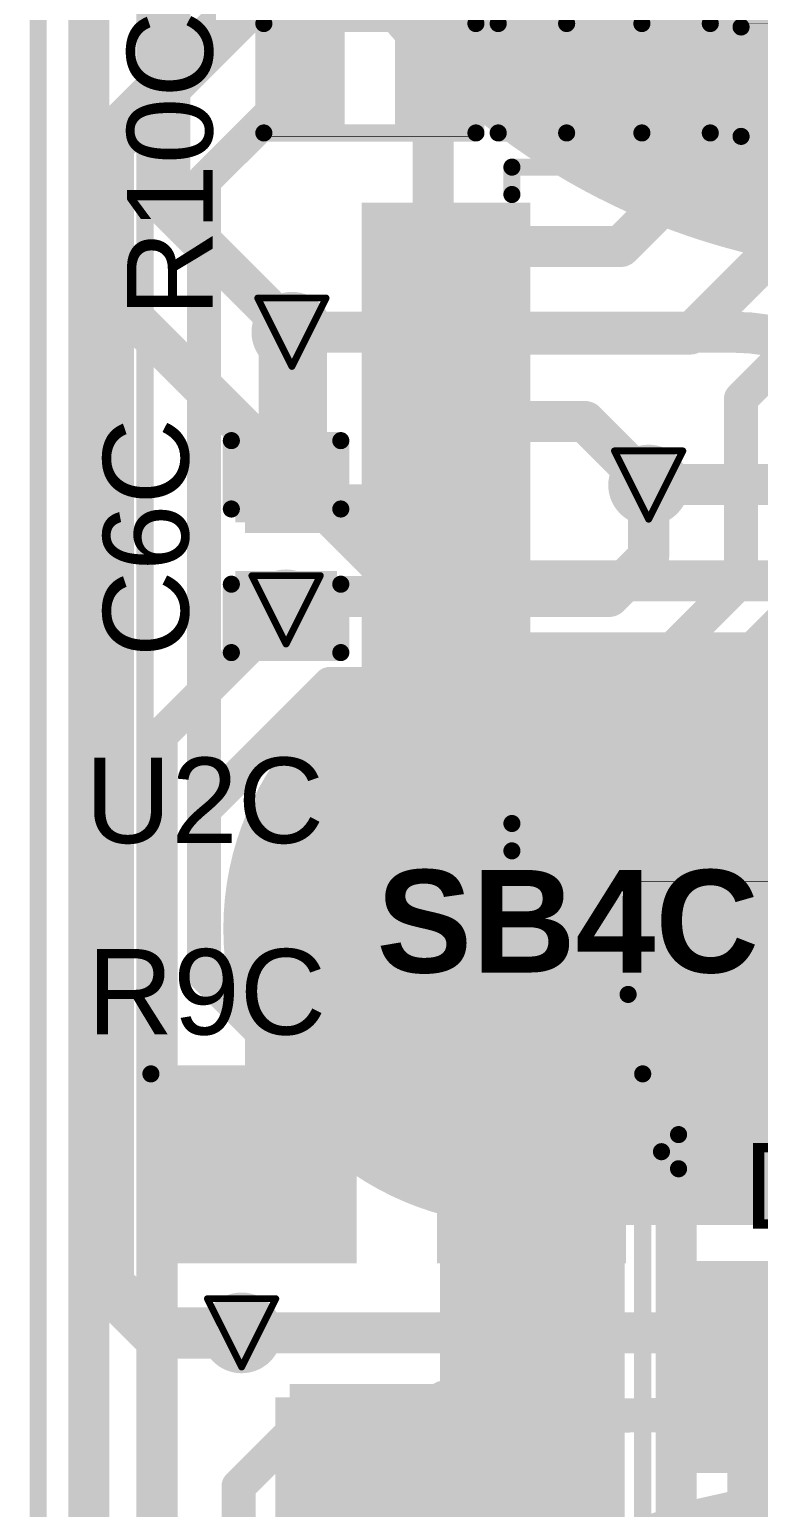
# Model space of a CAD drawing. Header units: inches. Extents: x -3.9 to 9.5, y -7 to 2.6.
# Drawn here: x -2.0521 to -1.839, y -5.0218 to -4.5895 of the extents above; entities that cross this region are included whole.
import ezdxf

# ---------------------------------------------------------------- set-up
doc = ezdxf.new("R2010")
doc.units = ezdxf.units.IN
doc.header["$MEASUREMENT"] = 0
for name, color, linetype in [('Board Outline', 216, 'Continuous'), ('Bottom Layer', 5, 'Continuous'), ('Bottom Overlay', 54, 'Continuous'), ('Bottom Paste', 16, 'Continuous'), ('Bottom Solder', 6, 'Continuous'), ('Drill Drawing', 1, 'Continuous'), ('Top Layer', 1, 'Continuous'), ('Top Overlay', 2, 'Continuous'), ('Top Paste', 8, 'Continuous'), ('Top Solder', 216, 'Continuous'), ('Via Holes', 16, 'Continuous')]:
    doc.layers.add(name, color=color, linetype=linetype)
doc.styles.add('Arial', font='', dxfattribs={"height": 0.2})
doc.styles.add('Arial_Bold', font='', dxfattribs={"height": 0.2})
doc.styles.get('Arial').set_extended_font_data('Arial')
doc.styles.get('Arial_Bold').set_extended_font_data('Arial', bold=True)

# ---------------------------------------------------------------- blocks, each defined once
blk = doc.blocks.new('14_TSSOP_39')
at = {"layer": 'Top Layer'}
for points in [[(0.08858, 0.08563), (0.12992, 0.08563), (0.12992, 0.06791), (0.08858, 0.06791)], [(0.08858, 0.06004), (0.12992, 0.06004), (0.12992, 0.04232), (0.08858, 0.04232)], [(0.08858, 0.03445), (0.12992, 0.03445), (0.12992, 0.01673), (0.08858, 0.01673)], [(0.08858, 0.00886), (0.12992, 0.00886), (0.12992, -0.00886), (0.08858, -0.00886)], [(0.08858, -0.01673), (0.12992, -0.01673), (0.12992, -0.03445), (0.08858, -0.03445)], [(0.08858, -0.04232), (0.12992, -0.04232), (0.12992, -0.06004), (0.08858, -0.06004)], [(0.08858, -0.06791), (0.12992, -0.06791), (0.12992, -0.08563), (0.08858, -0.08563)]]:
    blk.add_hatch(color=1, dxfattribs=at).paths.add_polyline_path(points)
at = {"layer": 'Top Paste'}
for points in [[(0.08858, 0.08563), (0.12992, 0.08563), (0.12992, 0.06791), (0.08858, 0.06791)], [(0.08858, 0.06004), (0.12992, 0.06004), (0.12992, 0.04232), (0.08858, 0.04232)], [(0.08858, 0.03445), (0.12992, 0.03445), (0.12992, 0.01673), (0.08858, 0.01673)], [(0.08858, 0.00886), (0.12992, 0.00886), (0.12992, -0.00886), (0.08858, -0.00886)], [(0.08858, -0.01673), (0.12992, -0.01673), (0.12992, -0.03445), (0.08858, -0.03445)], [(0.08858, -0.04232), (0.12992, -0.04232), (0.12992, -0.06004), (0.08858, -0.06004)], [(0.08858, -0.06791), (0.12992, -0.06791), (0.12992, -0.08563), (0.08858, -0.08563)]]:
    blk.add_hatch(color=8, dxfattribs=at).paths.add_polyline_path(points)
at = {"layer": 'Top Solder'}
for points in [[(0.08458, 0.08963), (0.13392, 0.08963), (0.13392, 0.06391), (0.08458, 0.06391)], [(0.08458, 0.06404), (0.13392, 0.06404), (0.13392, 0.03832), (0.08458, 0.03832)], [(0.08458, 0.03845), (0.13392, 0.03845), (0.13392, 0.01273), (0.08458, 0.01273)], [(0.08458, 0.01286), (0.13392, 0.01286), (0.13392, -0.01286), (0.08458, -0.01286)], [(0.08458, -0.01273), (0.13392, -0.01273), (0.13392, -0.03845), (0.08458, -0.03845)], [(0.08458, -0.03832), (0.13392, -0.03832), (0.13392, -0.06404), (0.08458, -0.06404)], [(0.08458, -0.06391), (0.13392, -0.06391), (0.13392, -0.08963), (0.08458, -0.08963)]]:
    blk.add_hatch(color=216, dxfattribs=at).paths.add_polyline_path(points)
at = {"layer": 'Top Overlay'}
for points in [[(0.09, 0.1, 0.005, 0.005, 0), (-0.09, 0.1, 0.005, 0.005, 0)], [(0.09, 0.1, 0.005, 0.005, 0), (0.09, 0.092, 0.005, 0.005, 0)], [(0.09, -0.092, 0.005, 0.005, 0), (0.09, -0.1, 0.005, 0.005, 0)], [(0.09, -0.1, 0.005, 0.005, 0), (-0.09, -0.1, 0.005, 0.005, 0)]]:
    blk.add_lwpolyline(points, format="xyseb", dxfattribs=at)
for points in [[(0.08875, 0.1, 0.0025, 0.0025, 1), (0.09125, 0.1, 0.0025, 0.0025, 1)], [(0.08875, 0.1, 0.0025, 0.0025, 1), (0.09125, 0.1, 0.0025, 0.0025, 1)], [(0.08875, 0.092, 0.0025, 0.0025, 1), (0.09125, 0.092, 0.0025, 0.0025, 1)], [(0.08875, -0.092, 0.0025, 0.0025, 1), (0.09125, -0.092, 0.0025, 0.0025, 1)], [(0.08875, -0.1, 0.0025, 0.0025, 1), (0.09125, -0.1, 0.0025, 0.0025, 1)], [(0.08875, -0.1, 0.0025, 0.0025, 1), (0.09125, -0.1, 0.0025, 0.0025, 1)]]:
    blk.add_lwpolyline(points, format="xyseb", close=True, dxfattribs=at)
blk = doc.blocks.new('S______B______0402_81')
at = {"layer": 'Top Layer'}
for points in [[(-0.0275, -0.0125), (-0.0275, 0.0125), (-0.0095, 0.0125), (-0.0095, -0.0125)], [(0.0095, -0.0125), (0.0095, 0.0125), (0.0275, 0.0125), (0.0275, -0.0125)]]:
    blk.add_hatch(color=1, dxfattribs=at).paths.add_polyline_path(points)
at = {"layer": 'Top Paste'}
for points in [[(-0.0275, -0.0125), (-0.0275, 0.0125), (-0.0095, 0.0125), (-0.0095, -0.0125)], [(0.0095, -0.0125), (0.0095, 0.0125), (0.0275, 0.0125), (0.0275, -0.0125)]]:
    blk.add_hatch(color=8, dxfattribs=at).paths.add_polyline_path(points)
at = {"layer": 'Top Solder'}
for points in [[(-0.02967, -0.01467), (-0.02967, 0.01467), (-0.00733, 0.01467), (-0.00733, -0.01467)], [(0.00733, -0.01467), (0.00733, 0.01467), (0.02967, 0.01467), (0.02967, -0.01467)]]:
    blk.add_hatch(color=216, dxfattribs=at).paths.add_polyline_path(points)
at = {"layer": 'Top Overlay'}
for points in [[(-0.031, 0.016, 0.005, 0.005, 0), (-0.031, -0.016, 0.005, 0.005, 0)], [(0.031, 0.016, 0.005, 0.005, 0), (-0.031, 0.016, 0.005, 0.005, 0)], [(0.031, 0.016, 0.005, 0.005, 0), (0.031, -0.016, 0.005, 0.005, 0)], [(0.031, -0.016, 0.005, 0.005, 0), (-0.031, -0.016, 0.005, 0.005, 0)], [(0.032, -0.017, 0.000127, 0.000127, 0), (-0.032, -0.017, 0.000127, 0.000127, 0)]]:
    blk.add_lwpolyline(points, format="xyseb", dxfattribs=at)
for points in [[(-0.03225, 0.016, 0.0025, 0.0025, 1), (-0.02975, 0.016, 0.0025, 0.0025, 1)], [(-0.03225, 0.016, 0.0025, 0.0025, 1), (-0.02975, 0.016, 0.0025, 0.0025, 1)], [(0.02975, 0.016, 0.0025, 0.0025, 1), (0.03225, 0.016, 0.0025, 0.0025, 1)], [(0.02975, 0.016, 0.0025, 0.0025, 1), (0.03225, 0.016, 0.0025, 0.0025, 1)], [(-0.03225, -0.016, 0.0025, 0.0025, 1), (-0.02975, -0.016, 0.0025, 0.0025, 1)], [(-0.03225, -0.016, 0.0025, 0.0025, 1), (-0.02975, -0.016, 0.0025, 0.0025, 1)], [(-0.03203, -0.017, 0.0000635, 0.0000635, 1), (-0.03197, -0.017, 0.0000635, 0.0000635, 1)], [(0.02975, -0.016, 0.0025, 0.0025, 1), (0.03225, -0.016, 0.0025, 0.0025, 1)], [(0.02975, -0.016, 0.0025, 0.0025, 1), (0.03225, -0.016, 0.0025, 0.0025, 1)], [(0.03197, -0.017, 0.0000635, 0.0000635, 1), (0.03203, -0.017, 0.0000635, 0.0000635, 1)]]:
    blk.add_lwpolyline(points, format="xyseb", close=True, dxfattribs=at)
blk = doc.blocks.new('R___0402_116')
at = {"layer": 'Top Layer'}
for points in [[(-0.0275, -0.0125), (-0.0275, 0.0125), (-0.0095, 0.0125), (-0.0095, -0.0125)], [(0.0095, -0.0125), (0.0095, 0.0125), (0.0275, 0.0125), (0.0275, -0.0125)]]:
    blk.add_hatch(color=1, dxfattribs=at).paths.add_polyline_path(points)
at = {"layer": 'Top Paste'}
for points in [[(-0.0275, -0.0125), (-0.0275, 0.0125), (-0.0095, 0.0125), (-0.0095, -0.0125)], [(0.0095, -0.0125), (0.0095, 0.0125), (0.0275, 0.0125), (0.0275, -0.0125)]]:
    blk.add_hatch(color=8, dxfattribs=at).paths.add_polyline_path(points)
at = {"layer": 'Top Solder'}
for points in [[(-0.02967, -0.01467), (-0.02967, 0.01467), (-0.00733, 0.01467), (-0.00733, -0.01467)], [(0.00733, -0.01467), (0.00733, 0.01467), (0.02967, 0.01467), (0.02967, -0.01467)]]:
    blk.add_hatch(color=216, dxfattribs=at).paths.add_polyline_path(points)
at = {"layer": 'Top Overlay'}
for points in [[(-0.031, -0.016, 0.005, 0.005, 0), (-0.031, 0.016, 0.005, 0.005, 0)], [(-0.031, 0.016, 0.005, 0.005, 0), (0.031, 0.016, 0.005, 0.005, 0)], [(0.031, -0.016, 0.005, 0.005, 0), (0.031, 0.016, 0.005, 0.005, 0)], [(-0.031, -0.016, 0.005, 0.005, 0), (0.031, -0.016, 0.005, 0.005, 0)], [(-0.032, -0.017, 0.000127, 0.000127, 0), (0.032, -0.017, 0.000127, 0.000127, 0)]]:
    blk.add_lwpolyline(points, format="xyseb", dxfattribs=at)
for points in [[(-0.03225, 0.016, 0.0025, 0.0025, 1), (-0.02975, 0.016, 0.0025, 0.0025, 1)], [(-0.03225, 0.016, 0.0025, 0.0025, 1), (-0.02975, 0.016, 0.0025, 0.0025, 1)], [(0.02975, 0.016, 0.0025, 0.0025, 1), (0.03225, 0.016, 0.0025, 0.0025, 1)], [(0.02975, 0.016, 0.0025, 0.0025, 1), (0.03225, 0.016, 0.0025, 0.0025, 1)], [(-0.03225, -0.016, 0.0025, 0.0025, 1), (-0.02975, -0.016, 0.0025, 0.0025, 1)], [(-0.03225, -0.016, 0.0025, 0.0025, 1), (-0.02975, -0.016, 0.0025, 0.0025, 1)], [(-0.03203, -0.017, 0.0000635, 0.0000635, 1), (-0.03197, -0.017, 0.0000635, 0.0000635, 1)], [(0.02975, -0.016, 0.0025, 0.0025, 1), (0.03225, -0.016, 0.0025, 0.0025, 1)], [(0.02975, -0.016, 0.0025, 0.0025, 1), (0.03225, -0.016, 0.0025, 0.0025, 1)], [(0.03197, -0.017, 0.0000635, 0.0000635, 1), (0.03203, -0.017, 0.0000635, 0.0000635, 1)]]:
    blk.add_lwpolyline(points, format="xyseb", close=True, dxfattribs=at)
blk = doc.blocks.new('TC33X_2_104E__123')
at = {"layer": 'Top Layer'}
for points in [[(0.00787, 0.12992), (0.07087, 0.12992), (0.07087, 0.07087), (0.00787, 0.07087)], [(-0.02362, 0.02362), (0.02362, 0.02362), (0.02362, -0.02362), (-0.02362, -0.02362)], [(0.05512, 0.02362), (0.10236, 0.02362), (0.10236, -0.02362), (0.05512, -0.02362)]]:
    blk.add_hatch(color=1, dxfattribs=at).paths.add_polyline_path(points)
at = {"layer": 'Top Paste'}
for points in [[(0.00787, 0.12992), (0.07087, 0.12992), (0.07087, 0.07087), (0.00787, 0.07087)], [(-0.02362, 0.02362), (0.02362, 0.02362), (0.02362, -0.02362), (-0.02362, -0.02362)], [(0.05512, 0.02362), (0.10236, 0.02362), (0.10236, -0.02362), (0.05512, -0.02362)]]:
    blk.add_hatch(color=8, dxfattribs=at).paths.add_polyline_path(points)
at = {"layer": 'Top Solder'}
for points in [[(0.00387, 0.13392), (0.07487, 0.13392), (0.07487, 0.06687), (0.00387, 0.06687)], [(-0.02762, 0.02762), (0.02762, 0.02762), (0.02762, -0.02762), (-0.02762, -0.02762)], [(0.05112, 0.02762), (0.10636, 0.02762), (0.10636, -0.02762), (0.05112, -0.02762)]]:
    blk.add_hatch(color=216, dxfattribs=at).paths.add_polyline_path(points)
at = {"layer": 'Top Overlay'}
for points in [[(-0.02063, 0.1242, 0.005, 0.005, 0), (-0.03252, 0.11231, 0.005, 0.005, 0)], [(-0.00063, 0.1242, 0.005, 0.005, 0), (-0.02063, 0.1242, 0.005, 0.005, 0)], [(0.09937, 0.1242, 0.005, 0.005, 0), (0.07937, 0.1242, 0.005, 0.005, 0)], [(0.11126, 0.11231, 0.005, 0.005, 0), (0.09937, 0.1242, 0.005, 0.005, 0)], [(-0.03252, 0.11231, 0.005, 0.005, 0), (-0.03252, -0.02776, 0.005, 0.005, 0)], [(0.11126, 0.11231, 0.005, 0.005, 0), (0.11126, -0.02776, 0.005, 0.005, 0)], [(-0.038, -0.005, 0.005, 0.005, 0), (-0.043, 0, 0.005, 0.005, 0)], [(-0.043, 0, 0.005, 0.005, 0), (-0.043, -0.01, 0.005, 0.005, 0)], [(-0.038, -0.005, 0.005, 0.005, 0), (-0.043, -0.01, 0.005, 0.005, 0)], [(0.11126, -0.02776, 0.005, 0.005, 0), (-0.03252, -0.02776, 0.005, 0.005, 0)]]:
    blk.add_lwpolyline(points, format="xyseb", dxfattribs=at)
for points in [[(-0.02188, 0.1242, 0.0025, 0.0025, 1), (-0.01938, 0.1242, 0.0025, 0.0025, 1)], [(-0.02188, 0.1242, 0.0025, 0.0025, 1), (-0.01938, 0.1242, 0.0025, 0.0025, 1)], [(-0.00188, 0.1242, 0.0025, 0.0025, 1), (0.00062, 0.1242, 0.0025, 0.0025, 1)], [(0.07812, 0.1242, 0.0025, 0.0025, 1), (0.08062, 0.1242, 0.0025, 0.0025, 1)], [(0.09812, 0.1242, 0.0025, 0.0025, 1), (0.10062, 0.1242, 0.0025, 0.0025, 1)], [(0.09812, 0.1242, 0.0025, 0.0025, 1), (0.10062, 0.1242, 0.0025, 0.0025, 1)], [(-0.03377, 0.11231, 0.0025, 0.0025, 1), (-0.03127, 0.11231, 0.0025, 0.0025, 1)], [(-0.03377, 0.11231, 0.0025, 0.0025, 1), (-0.03127, 0.11231, 0.0025, 0.0025, 1)], [(0.11001, 0.11231, 0.0025, 0.0025, 1), (0.11251, 0.11231, 0.0025, 0.0025, 1)], [(0.11001, 0.11231, 0.0025, 0.0025, 1), (0.11251, 0.11231, 0.0025, 0.0025, 1)], [(-0.04425, 0, 0.0025, 0.0025, 1), (-0.04175, 0, 0.0025, 0.0025, 1)], [(-0.04425, 0, 0.0025, 0.0025, 1), (-0.04175, 0, 0.0025, 0.0025, 1)], [(-0.03925, -0.005, 0.0025, 0.0025, 1), (-0.03675, -0.005, 0.0025, 0.0025, 1)], [(-0.03925, -0.005, 0.0025, 0.0025, 1), (-0.03675, -0.005, 0.0025, 0.0025, 1)], [(-0.04425, -0.01, 0.0025, 0.0025, 1), (-0.04175, -0.01, 0.0025, 0.0025, 1)], [(-0.04425, -0.01, 0.0025, 0.0025, 1), (-0.04175, -0.01, 0.0025, 0.0025, 1)], [(-0.03377, -0.02776, 0.0025, 0.0025, 1), (-0.03127, -0.02776, 0.0025, 0.0025, 1)], [(-0.03377, -0.02776, 0.0025, 0.0025, 1), (-0.03127, -0.02776, 0.0025, 0.0025, 1)], [(0.11001, -0.02776, 0.0025, 0.0025, 1), (0.11251, -0.02776, 0.0025, 0.0025, 1)], [(0.11001, -0.02776, 0.0025, 0.0025, 1), (0.11251, -0.02776, 0.0025, 0.0025, 1)]]:
    blk.add_lwpolyline(points, format="xyseb", close=True, dxfattribs=at)
blk = doc.blocks.new('R__0402_137')
at = {"layer": 'Top Layer'}
for points in [[(-0.0275, -0.0125), (-0.0275, 0.0125), (-0.0095, 0.0125), (-0.0095, -0.0125)], [(0.0095, -0.0125), (0.0095, 0.0125), (0.0275, 0.0125), (0.0275, -0.0125)]]:
    blk.add_hatch(color=1, dxfattribs=at).paths.add_polyline_path(points)
at = {"layer": 'Top Paste'}
for points in [[(-0.0275, -0.0125), (-0.0275, 0.0125), (-0.0095, 0.0125), (-0.0095, -0.0125)], [(0.0095, -0.0125), (0.0095, 0.0125), (0.0275, 0.0125), (0.0275, -0.0125)]]:
    blk.add_hatch(color=8, dxfattribs=at).paths.add_polyline_path(points)
at = {"layer": 'Top Solder'}
for points in [[(-0.0315, -0.0165), (-0.0315, 0.0165), (-0.0055, 0.0165), (-0.0055, -0.0165)], [(0.0055, -0.0165), (0.0055, 0.0165), (0.0315, 0.0165), (0.0315, -0.0165)]]:
    blk.add_hatch(color=216, dxfattribs=at).paths.add_polyline_path(points)
at = {"layer": 'Top Overlay'}
for points in [[(-0.031, 0.016, 0.005, 0.005, 0), (-0.031, -0.016, 0.005, 0.005, 0)], [(0.031, 0.016, 0.005, 0.005, 0), (-0.031, 0.016, 0.005, 0.005, 0)], [(0.031, 0.016, 0.005, 0.005, 0), (0.031, -0.016, 0.005, 0.005, 0)], [(0.031, -0.016, 0.005, 0.005, 0), (-0.031, -0.016, 0.005, 0.005, 0)], [(0.032, -0.017, 0.000127, 0.000127, 0), (-0.032, -0.017, 0.000127, 0.000127, 0)]]:
    blk.add_lwpolyline(points, format="xyseb", dxfattribs=at)
for points in [[(-0.03225, 0.016, 0.0025, 0.0025, 1), (-0.02975, 0.016, 0.0025, 0.0025, 1)], [(-0.03225, 0.016, 0.0025, 0.0025, 1), (-0.02975, 0.016, 0.0025, 0.0025, 1)], [(0.02975, 0.016, 0.0025, 0.0025, 1), (0.03225, 0.016, 0.0025, 0.0025, 1)], [(0.02975, 0.016, 0.0025, 0.0025, 1), (0.03225, 0.016, 0.0025, 0.0025, 1)], [(-0.03225, -0.016, 0.0025, 0.0025, 1), (-0.02975, -0.016, 0.0025, 0.0025, 1)], [(-0.03225, -0.016, 0.0025, 0.0025, 1), (-0.02975, -0.016, 0.0025, 0.0025, 1)], [(-0.03203, -0.017, 0.0000635, 0.0000635, 1), (-0.03197, -0.017, 0.0000635, 0.0000635, 1)], [(0.02975, -0.016, 0.0025, 0.0025, 1), (0.03225, -0.016, 0.0025, 0.0025, 1)], [(0.02975, -0.016, 0.0025, 0.0025, 1), (0.03225, -0.016, 0.0025, 0.0025, 1)], [(0.03197, -0.017, 0.0000635, 0.0000635, 1), (0.03203, -0.017, 0.0000635, 0.0000635, 1)]]:
    blk.add_lwpolyline(points, format="xyseb", close=True, dxfattribs=at)
blk = doc.blocks.new('_EMG________B_200')
at = {"layer": 'Bottom Layer'}
h = blk.add_hatch(color=5, dxfattribs=at)
edge = h.paths.add_edge_path()
edge.add_arc((0, 0.3932), 0.19685, 0, 360)
h = blk.add_hatch(color=5, dxfattribs=at)
edge = h.paths.add_edge_path()
edge.add_arc((-0.11417, 0.0005), 0.08268, 90, 270)
edge.add_line((-0.11417, -0.08217), (0.11417, -0.08217))
edge.add_arc((0.11417, 0.0005), 0.08268, 270, 450)
edge.add_line((0.11417, 0.08318), (-0.11417, 0.08318))
at = {"layer": 'Bottom Paste'}
h = blk.add_hatch(color=16, dxfattribs=at)
edge = h.paths.add_edge_path()
edge.add_arc((0, 0.3932), 0.19685, 0, 360)
h = blk.add_hatch(color=16, dxfattribs=at)
edge = h.paths.add_edge_path()
edge.add_arc((-0.11417, 0.0005), 0.08268, 90, 270)
edge.add_line((-0.11417, -0.08217), (0.11417, -0.08217))
edge.add_arc((0.11417, 0.0005), 0.08268, 270, 450)
edge.add_line((0.11417, 0.08318), (-0.11417, 0.08318))
at = {"layer": 'Bottom Solder'}
h = blk.add_hatch(color=6, dxfattribs=at)
edge = h.paths.add_edge_path()
edge.add_arc((0, 0.3932), 0.20085, 0, 360)
h = blk.add_hatch(color=6, dxfattribs=at)
edge = h.paths.add_edge_path()
edge.add_arc((-0.11417, 0.0005), 0.08668, 90, 270)
edge.add_line((-0.11417, -0.08617), (0.11417, -0.08617))
edge.add_arc((0.11417, 0.0005), 0.08668, 270, 450)
edge.add_line((0.11417, 0.08718), (-0.11417, 0.08718))
at = {"layer": 'Bottom Overlay'}
blk.add_lwpolyline([(-0.22375, -0.43172, 0.005, 0.005, 0), (-0.22375, 0.43172, 0.005, 0.005, 0)], format="xyseb", dxfattribs=at)
blk = doc.blocks.new('SOD_323_214')
at = {"layer": 'Top Layer'}
for points in [[(-0.02953, -0.01772), (-0.06102, -0.01772), (-0.06102, 0.01772), (-0.02953, 0.01772)], [(0.06102, -0.01772), (0.02953, -0.01772), (0.02953, 0.01772), (0.06102, 0.01772)]]:
    blk.add_hatch(color=1, dxfattribs=at).paths.add_polyline_path(points)
at = {"layer": 'Top Overlay'}
for points in [[(-0.079, 0.019), (-0.036, 0.019), (-0.036, 0.031), (-0.079, 0.031)], [(-0.079, -0.02), (-0.062, -0.02), (-0.062, 0.02), (-0.079, 0.02)], [(-0.079, -0.031), (-0.036, -0.031), (-0.036, -0.019), (-0.079, -0.019)]]:
    blk.add_hatch(color=2, dxfattribs=at).paths.add_polyline_path(points)
at = {"layer": 'Top Paste'}
for points in [[(-0.02953, -0.01772), (-0.06102, -0.01772), (-0.06102, 0.01772), (-0.02953, 0.01772)], [(0.06102, -0.01772), (0.02953, -0.01772), (0.02953, 0.01772), (0.06102, 0.01772)]]:
    blk.add_hatch(color=8, dxfattribs=at).paths.add_polyline_path(points)
at = {"layer": 'Top Solder'}
for points in [[(-0.02736, -0.01988), (-0.06319, -0.01988), (-0.06319, 0.01988), (-0.02736, 0.01988)], [(0.06319, -0.01988), (0.02736, -0.01988), (0.02736, 0.01988), (0.06319, 0.01988)]]:
    blk.add_hatch(color=216, dxfattribs=at).paths.add_polyline_path(points)
at = {"layer": 'Top Overlay'}
for points in [[(-0.036, 0.029, 0.005, 0.005, 0), (0.037, 0.029, 0.005, 0.005, 0)], [(0.037, 0.022, 0.005, 0.005, 0), (0.037, 0.029, 0.005, 0.005, 0)], [(0.037, -0.029, 0.005, 0.005, 0), (0.037, -0.022, 0.005, 0.005, 0)], [(-0.036, -0.029, 0.005, 0.005, 0), (0.037, -0.029, 0.005, 0.005, 0)]]:
    blk.add_lwpolyline(points, format="xyseb", dxfattribs=at)
for points in [[(-0.03725, 0.029, 0.0025, 0.0025, 1), (-0.03475, 0.029, 0.0025, 0.0025, 1)], [(0.03575, 0.029, 0.0025, 0.0025, 1), (0.03825, 0.029, 0.0025, 0.0025, 1)], [(0.03575, 0.029, 0.0025, 0.0025, 1), (0.03825, 0.029, 0.0025, 0.0025, 1)], [(0.03575, 0.022, 0.0025, 0.0025, 1), (0.03825, 0.022, 0.0025, 0.0025, 1)], [(0.03575, -0.022, 0.0025, 0.0025, 1), (0.03825, -0.022, 0.0025, 0.0025, 1)], [(-0.03725, -0.029, 0.0025, 0.0025, 1), (-0.03475, -0.029, 0.0025, 0.0025, 1)], [(0.03575, -0.029, 0.0025, 0.0025, 1), (0.03825, -0.029, 0.0025, 0.0025, 1)], [(0.03575, -0.029, 0.0025, 0.0025, 1), (0.03825, -0.029, 0.0025, 0.0025, 1)]]:
    blk.add_lwpolyline(points, format="xyseb", close=True, dxfattribs=at)
blk = doc.blocks.new('C___0402_228')
at = {"layer": 'Top Layer'}
for points in [[(-0.0275, -0.0125), (-0.0275, 0.0125), (-0.0095, 0.0125), (-0.0095, -0.0125)], [(0.0095, -0.0125), (0.0095, 0.0125), (0.0275, 0.0125), (0.0275, -0.0125)]]:
    blk.add_hatch(color=1, dxfattribs=at).paths.add_polyline_path(points)
at = {"layer": 'Top Paste'}
for points in [[(-0.0275, -0.0125), (-0.0275, 0.0125), (-0.0095, 0.0125), (-0.0095, -0.0125)], [(0.0095, -0.0125), (0.0095, 0.0125), (0.0275, 0.0125), (0.0275, -0.0125)]]:
    blk.add_hatch(color=8, dxfattribs=at).paths.add_polyline_path(points)
at = {"layer": 'Top Solder'}
for points in [[(-0.02986, -0.01486), (-0.02986, 0.01486), (-0.00714, 0.01486), (-0.00714, -0.01486)], [(0.00714, -0.01486), (0.00714, 0.01486), (0.02986, 0.01486), (0.02986, -0.01486)]]:
    blk.add_hatch(color=216, dxfattribs=at).paths.add_polyline_path(points)
at = {"layer": 'Top Overlay'}
for points in [[(-0.011, 0.016, 0.005, 0.005, 0), (-0.031, 0.016, 0.005, 0.005, 0)], [(-0.031, -0.016, 0.005, 0.005, 0), (-0.031, 0.016, 0.005, 0.005, 0)], [(0.031, 0.016, 0.005, 0.005, 0), (0.011, 0.016, 0.005, 0.005, 0)], [(0.031, -0.016, 0.005, 0.005, 0), (0.031, 0.016, 0.005, 0.005, 0)], [(-0.011, -0.016, 0.005, 0.005, 0), (-0.031, -0.016, 0.005, 0.005, 0)], [(0.031, -0.016, 0.005, 0.005, 0), (0.011, -0.016, 0.005, 0.005, 0)]]:
    blk.add_lwpolyline(points, format="xyseb", dxfattribs=at)
for points in [[(-0.03225, 0.016, 0.0025, 0.0025, 1), (-0.02975, 0.016, 0.0025, 0.0025, 1)], [(-0.03225, 0.016, 0.0025, 0.0025, 1), (-0.02975, 0.016, 0.0025, 0.0025, 1)], [(-0.01225, 0.016, 0.0025, 0.0025, 1), (-0.00975, 0.016, 0.0025, 0.0025, 1)], [(0.00975, 0.016, 0.0025, 0.0025, 1), (0.01225, 0.016, 0.0025, 0.0025, 1)], [(0.02975, 0.016, 0.0025, 0.0025, 1), (0.03225, 0.016, 0.0025, 0.0025, 1)], [(0.02975, 0.016, 0.0025, 0.0025, 1), (0.03225, 0.016, 0.0025, 0.0025, 1)], [(-0.03225, -0.016, 0.0025, 0.0025, 1), (-0.02975, -0.016, 0.0025, 0.0025, 1)], [(-0.03225, -0.016, 0.0025, 0.0025, 1), (-0.02975, -0.016, 0.0025, 0.0025, 1)], [(-0.01225, -0.016, 0.0025, 0.0025, 1), (-0.00975, -0.016, 0.0025, 0.0025, 1)], [(0.00975, -0.016, 0.0025, 0.0025, 1), (0.01225, -0.016, 0.0025, 0.0025, 1)], [(0.02975, -0.016, 0.0025, 0.0025, 1), (0.03225, -0.016, 0.0025, 0.0025, 1)], [(0.02975, -0.016, 0.0025, 0.0025, 1), (0.03225, -0.016, 0.0025, 0.0025, 1)]]:
    blk.add_lwpolyline(points, format="xyseb", close=True, dxfattribs=at)
blk = doc.blocks.new('C___0402_242')
at = {"layer": 'Top Layer'}
for points in [[(-0.0275, -0.0125), (-0.0275, 0.0125), (-0.0095, 0.0125), (-0.0095, -0.0125)], [(0.0095, -0.0125), (0.0095, 0.0125), (0.0275, 0.0125), (0.0275, -0.0125)]]:
    blk.add_hatch(color=1, dxfattribs=at).paths.add_polyline_path(points)
at = {"layer": 'Top Paste'}
for points in [[(-0.0275, -0.0125), (-0.0275, 0.0125), (-0.0095, 0.0125), (-0.0095, -0.0125)], [(0.0095, -0.0125), (0.0095, 0.0125), (0.0275, 0.0125), (0.0275, -0.0125)]]:
    blk.add_hatch(color=8, dxfattribs=at).paths.add_polyline_path(points)
at = {"layer": 'Top Solder'}
for points in [[(-0.02986, -0.01486), (-0.02986, 0.01486), (-0.00714, 0.01486), (-0.00714, -0.01486)], [(0.00714, -0.01486), (0.00714, 0.01486), (0.02986, 0.01486), (0.02986, -0.01486)]]:
    blk.add_hatch(color=216, dxfattribs=at).paths.add_polyline_path(points)
at = {"layer": 'Top Overlay'}
for points in [[(-0.011, 0.016, 0.005, 0.005, 0), (-0.031, 0.016, 0.005, 0.005, 0)], [(-0.031, 0.016, 0.005, 0.005, 0), (-0.031, -0.016, 0.005, 0.005, 0)], [(0.031, 0.016, 0.005, 0.005, 0), (0.011, 0.016, 0.005, 0.005, 0)], [(0.031, 0.016, 0.005, 0.005, 0), (0.031, -0.016, 0.005, 0.005, 0)], [(-0.011, -0.016, 0.005, 0.005, 0), (-0.031, -0.016, 0.005, 0.005, 0)], [(0.031, -0.016, 0.005, 0.005, 0), (0.011, -0.016, 0.005, 0.005, 0)]]:
    blk.add_lwpolyline(points, format="xyseb", dxfattribs=at)
for points in [[(-0.03225, 0.016, 0.0025, 0.0025, 1), (-0.02975, 0.016, 0.0025, 0.0025, 1)], [(-0.03225, 0.016, 0.0025, 0.0025, 1), (-0.02975, 0.016, 0.0025, 0.0025, 1)], [(-0.01225, 0.016, 0.0025, 0.0025, 1), (-0.00975, 0.016, 0.0025, 0.0025, 1)], [(0.00975, 0.016, 0.0025, 0.0025, 1), (0.01225, 0.016, 0.0025, 0.0025, 1)], [(0.02975, 0.016, 0.0025, 0.0025, 1), (0.03225, 0.016, 0.0025, 0.0025, 1)], [(0.02975, 0.016, 0.0025, 0.0025, 1), (0.03225, 0.016, 0.0025, 0.0025, 1)], [(-0.03225, -0.016, 0.0025, 0.0025, 1), (-0.02975, -0.016, 0.0025, 0.0025, 1)], [(-0.03225, -0.016, 0.0025, 0.0025, 1), (-0.02975, -0.016, 0.0025, 0.0025, 1)], [(-0.01225, -0.016, 0.0025, 0.0025, 1), (-0.00975, -0.016, 0.0025, 0.0025, 1)], [(0.00975, -0.016, 0.0025, 0.0025, 1), (0.01225, -0.016, 0.0025, 0.0025, 1)], [(0.02975, -0.016, 0.0025, 0.0025, 1), (0.03225, -0.016, 0.0025, 0.0025, 1)], [(0.02975, -0.016, 0.0025, 0.0025, 1), (0.03225, -0.016, 0.0025, 0.0025, 1)]]:
    blk.add_lwpolyline(points, format="xyseb", close=True, dxfattribs=at)

msp = doc.modelspace()

# ---------------------------------------------------------------- hatches: boundary and pattern name
at = {"layer": 'Bottom Layer'}
h = msp.add_hatch(color=5, dxfattribs=at)
edge = h.paths.add_edge_path()
edge.add_arc((-1.97543, -4.67808), 0.01181, 0, 360)
h = msp.add_hatch(color=5, dxfattribs=at)
edge = h.paths.add_edge_path()
edge.add_arc((-1.87113, -4.72278), 0.01181, 0, 360)
h = msp.add_hatch(color=5, dxfattribs=at)
edge = h.paths.add_edge_path()
edge.add_arc((-1.97713, -4.75928), 0.01181, 0, 360)
h = msp.add_hatch(color=5, dxfattribs=at)
edge = h.paths.add_edge_path()
edge.add_arc((-1.99013, -4.97078), 0.01181, 0, 360)
at = {"layer": 'Top Layer'}
for points in [[(-1.87611, -4.61878), (-1.82111, -4.61878), (-1.82111, -4.59078), (-1.87611, -4.59078)], [(-1.98913, -4.73678), (-1.96113, -4.73678), (-1.96113, -4.71078), (-1.98913, -4.71078)], [(-1.96213, -4.85878), (-1.89113, -4.85878), (-1.89113, -4.79778), (-1.96213, -4.79778)], [(-1.93213, -5.05278), (-1.87813, -5.05278), (-1.87813, -4.89178), (-1.93213, -4.89178)], [(-1.84813, -5.05078), (-1.76813, -5.05078), (-1.76813, -4.96478), (-1.84813, -4.96478)], [(-1.97613, -5.03978), (-1.91313, -5.03978), (-1.91313, -4.98578), (-1.97613, -4.98578)]]:
    msp.add_hatch(color=1, dxfattribs=at).paths.add_polyline_path(points)
h = msp.add_hatch(color=1, dxfattribs=at)
edge = h.paths.add_edge_path()
edge.add_arc((-1.97543, -4.67808), 0.01181, 0, 360)
h = msp.add_hatch(color=1, dxfattribs=at)
edge = h.paths.add_edge_path()
edge.add_arc((-1.87113, -4.72278), 0.01181, 0, 360)
h = msp.add_hatch(color=1, dxfattribs=at)
edge = h.paths.add_edge_path()
edge.add_arc((-1.97713, -4.75928), 0.01181, 0, 360)
h = msp.add_hatch(color=1, dxfattribs=at)
edge = h.paths.add_edge_path()
edge.add_arc((-1.99013, -4.97078), 0.01181, 0, 360)
at = {"layer": 'Via Holes'}
h = msp.add_hatch(color=7, dxfattribs=at)
edge = h.paths.add_edge_path()
edge.add_arc((-1.97543, -4.67808), 0.00591, 0, 360)
h = msp.add_hatch(color=7, dxfattribs=at)
edge = h.paths.add_edge_path()
edge.add_arc((-1.87113, -4.72278), 0.00591, 0, 360)
h = msp.add_hatch(color=7, dxfattribs=at)
edge = h.paths.add_edge_path()
edge.add_arc((-1.97713, -4.75928), 0.00591, 0, 360)
h = msp.add_hatch(color=7, dxfattribs=at)
edge = h.paths.add_edge_path()
edge.add_arc((-1.99013, -4.97078), 0.00591, 0, 360)

# ---------------------------------------------------------------- linework, layer by layer
at = {"layer": 'Board Outline'}
msp.add_lwpolyline([(-2.04962, -5.28378, 0.005, 0.005, 0), (-2.04961, -4.42332, 0.005, 0.005, 0)], format="xyseb", dxfattribs=at)
at = {"layer": 'Bottom Layer'}
for points in [[(-2.01113, -4.64238, 0.012, 0.012, 0), (-2.01113, -4.54078, 0.012, 0.012, 0)], [(-2.03481, -4.66086, 0.012, 0.012, 0), (-2.03481, -4.5541, 0.012, 0.012, 0)], [(-2.01113, -4.64238, 0.012, 0.012, 0), (-1.97543, -4.67808, 0.012, 0.012, 0)], [(-2.03481, -5.22328, 0.012, 0.012, 0), (-2.03481, -4.66086, 0.012, 0.012, 0)], [(-2.03481, -4.66086, 0.012, 0.012, 0), (-1.94489, -4.75078, 0.012, 0.012, 0)], [(-1.97543, -4.67808, 0.012, 0.012, 0), (-1.84602, -4.67808, 0.012, 0.012, 0)], [(-1.84602, -4.67808, 0.012, 0.012, -0.198913), (-1.80811, -4.69378, 0.012, 0.012, 0)], [(-1.87113, -4.72278, 0.012, 0.012, 0), (-1.87094, -4.7226, 0.012, 0.012, 0)], [(-1.87094, -4.7226, 0.012, 0.012, 0), (-1.78694, -4.7226, 0.012, 0.012, 0)], [(-1.94489, -4.75078, 0.012, 0.012, 0), (-1.76711, -4.75078, 0.012, 0.012, 0)], [(-2.01381, -4.79597, 0.01, 0.01, 0), (-1.97713, -4.75928, 0.01, 0.01, 0)], [(-2.01381, -5.1251, 0.01, 0.01, 0), (-2.01381, -4.79597, 0.01, 0.01, 0)], [(-1.99013, -4.97078, 0.012, 0.012, 0), (-1.71913, -4.97078, 0.012, 0.012, 0)], [(-1.97109, -4.99574, 0.01, 0.01, 0), (-1.72337, -4.9936, 0.01, 0.01, 0)], [(-1.991, -5.01565, 0.01, 0.01, 0), (-1.97109, -4.99574, 0.01, 0.01, 0)], [(-1.991, -5.01565, 0.01, 0.01, 0), (-1.991, -5.0627, 0.01, 0.01, 0)], [(-1.96613, -5.09928, 0.02, 0.02, -1.34747), (-1.73463, -5.46541, 0.02, 0.02, 0)]]:
    msp.add_lwpolyline(points, format="xyseb", dxfattribs=at)
for points in [[(-2.01413, -4.64238, 0.006, 0.006, 1), (-2.00813, -4.64238, 0.006, 0.006, 1)], [(-2.01413, -4.64238, 0.006, 0.006, 1), (-2.00813, -4.64238, 0.006, 0.006, 1)], [(-2.03781, -4.66086, 0.006, 0.006, 1), (-2.03181, -4.66086, 0.006, 0.006, 1)], [(-2.03781, -4.66086, 0.006, 0.006, 1), (-2.03181, -4.66086, 0.006, 0.006, 1)], [(-2.03781, -4.66086, 0.006, 0.006, 1), (-2.03181, -4.66086, 0.006, 0.006, 1)], [(-1.97843, -4.67808, 0.006, 0.006, 1), (-1.97243, -4.67808, 0.006, 0.006, 1)], [(-1.97843, -4.67808, 0.006, 0.006, 1), (-1.97243, -4.67808, 0.006, 0.006, 1)], [(-1.84902, -4.67808, 0.006, 0.006, 1), (-1.84302, -4.67808, 0.006, 0.006, 1)], [(-1.84902, -4.67808, 0.006, 0.006, 1), (-1.84302, -4.67808, 0.006, 0.006, 1)], [(-1.87413, -4.72278, 0.006, 0.006, 1), (-1.86813, -4.72278, 0.006, 0.006, 1)], [(-1.87394, -4.7226, 0.006, 0.006, 1), (-1.86794, -4.7226, 0.006, 0.006, 1)], [(-1.87394, -4.7226, 0.006, 0.006, 1), (-1.86794, -4.7226, 0.006, 0.006, 1)], [(-1.94789, -4.75078, 0.006, 0.006, 1), (-1.94189, -4.75078, 0.006, 0.006, 1)], [(-1.94789, -4.75078, 0.006, 0.006, 1), (-1.94189, -4.75078, 0.006, 0.006, 1)], [(-1.97963, -4.75928, 0.005, 0.005, 1), (-1.97463, -4.75928, 0.005, 0.005, 1)], [(-2.01631, -4.79597, 0.005, 0.005, 1), (-2.01131, -4.79597, 0.005, 0.005, 1)], [(-2.01631, -4.79597, 0.005, 0.005, 1), (-2.01131, -4.79597, 0.005, 0.005, 1)], [(-1.99313, -4.97078, 0.006, 0.006, 1), (-1.98713, -4.97078, 0.006, 0.006, 1)], [(-1.97359, -4.99574, 0.005, 0.005, 1), (-1.96859, -4.99574, 0.005, 0.005, 1)], [(-1.97359, -4.99574, 0.005, 0.005, 1), (-1.96859, -4.99574, 0.005, 0.005, 1)], [(-1.9935, -5.01565, 0.005, 0.005, 1), (-1.9885, -5.01565, 0.005, 0.005, 1)], [(-1.9935, -5.01565, 0.005, 0.005, 1), (-1.9885, -5.01565, 0.005, 0.005, 1)]]:
    msp.add_lwpolyline(points, format="xyseb", close=True, dxfattribs=at)
at = {"layer": 'Drill Drawing'}
for points in [[(-1.98543, -4.66808, 0.002, 0.002, 0), (-1.96543, -4.66808, 0.002, 0.002, 0)], [(-1.98543, -4.66808, 0.002, 0.002, 0), (-1.97543, -4.68808, 0.002, 0.002, 0)], [(-1.97543, -4.68808, 0.002, 0.002, 0), (-1.96543, -4.66808, 0.002, 0.002, 0)], [(-1.88113, -4.71278, 0.002, 0.002, 0), (-1.86113, -4.71278, 0.002, 0.002, 0)], [(-1.88113, -4.71278, 0.002, 0.002, 0), (-1.87113, -4.73278, 0.002, 0.002, 0)], [(-1.87113, -4.73278, 0.002, 0.002, 0), (-1.86113, -4.71278, 0.002, 0.002, 0)], [(-1.98713, -4.74928, 0.002, 0.002, 0), (-1.96713, -4.74928, 0.002, 0.002, 0)], [(-1.98713, -4.74928, 0.002, 0.002, 0), (-1.97713, -4.76928, 0.002, 0.002, 0)], [(-1.97713, -4.76928, 0.002, 0.002, 0), (-1.96713, -4.74928, 0.002, 0.002, 0)], [(-2.00013, -4.96078, 0.002, 0.002, 0), (-1.98013, -4.96078, 0.002, 0.002, 0)], [(-2.00013, -4.96078, 0.002, 0.002, 0), (-1.99013, -4.98078, 0.002, 0.002, 0)], [(-1.99013, -4.98078, 0.002, 0.002, 0), (-1.98013, -4.96078, 0.002, 0.002, 0)]]:
    msp.add_lwpolyline(points, format="xyseb", dxfattribs=at)
for points in [[(-1.98593, -4.66808, 0.001, 0.001, 1), (-1.98493, -4.66808, 0.001, 0.001, 1)], [(-1.98593, -4.66808, 0.001, 0.001, 1), (-1.98493, -4.66808, 0.001, 0.001, 1)], [(-1.96593, -4.66808, 0.001, 0.001, 1), (-1.96493, -4.66808, 0.001, 0.001, 1)], [(-1.96593, -4.66808, 0.001, 0.001, 1), (-1.96493, -4.66808, 0.001, 0.001, 1)], [(-1.97593, -4.68808, 0.001, 0.001, 1), (-1.97493, -4.68808, 0.001, 0.001, 1)], [(-1.97593, -4.68808, 0.001, 0.001, 1), (-1.97493, -4.68808, 0.001, 0.001, 1)], [(-1.88163, -4.71278, 0.001, 0.001, 1), (-1.88063, -4.71278, 0.001, 0.001, 1)], [(-1.88163, -4.71278, 0.001, 0.001, 1), (-1.88063, -4.71278, 0.001, 0.001, 1)], [(-1.86163, -4.71278, 0.001, 0.001, 1), (-1.86063, -4.71278, 0.001, 0.001, 1)], [(-1.86163, -4.71278, 0.001, 0.001, 1), (-1.86063, -4.71278, 0.001, 0.001, 1)], [(-1.87163, -4.73278, 0.001, 0.001, 1), (-1.87063, -4.73278, 0.001, 0.001, 1)], [(-1.87163, -4.73278, 0.001, 0.001, 1), (-1.87063, -4.73278, 0.001, 0.001, 1)], [(-1.98763, -4.74928, 0.001, 0.001, 1), (-1.98663, -4.74928, 0.001, 0.001, 1)], [(-1.98763, -4.74928, 0.001, 0.001, 1), (-1.98663, -4.74928, 0.001, 0.001, 1)], [(-1.96763, -4.74928, 0.001, 0.001, 1), (-1.96663, -4.74928, 0.001, 0.001, 1)], [(-1.96763, -4.74928, 0.001, 0.001, 1), (-1.96663, -4.74928, 0.001, 0.001, 1)], [(-1.97763, -4.76928, 0.001, 0.001, 1), (-1.97663, -4.76928, 0.001, 0.001, 1)], [(-1.97763, -4.76928, 0.001, 0.001, 1), (-1.97663, -4.76928, 0.001, 0.001, 1)], [(-2.00063, -4.96078, 0.001, 0.001, 1), (-1.99963, -4.96078, 0.001, 0.001, 1)], [(-2.00063, -4.96078, 0.001, 0.001, 1), (-1.99963, -4.96078, 0.001, 0.001, 1)], [(-1.98063, -4.96078, 0.001, 0.001, 1), (-1.97963, -4.96078, 0.001, 0.001, 1)], [(-1.98063, -4.96078, 0.001, 0.001, 1), (-1.97963, -4.96078, 0.001, 0.001, 1)], [(-1.99063, -4.98078, 0.001, 0.001, 1), (-1.98963, -4.98078, 0.001, 0.001, 1)], [(-1.99063, -4.98078, 0.001, 0.001, 1), (-1.98963, -4.98078, 0.001, 0.001, 1)]]:
    msp.add_lwpolyline(points, format="xyseb", close=True, dxfattribs=at)
at = {"layer": 'Top Layer'}
for points in [[(-2.02913, -4.62278, 0.015, 0.015, 0), (-1.97913, -4.57278, 0.015, 0.015, 0)], [(-1.90261, -4.60378, 0.01, 0.01, 0), (-1.90261, -4.58264, 0.01, 0.01, 0)], [(-1.90261, -4.60378, 0.01, 0.01, 0), (-1.89861, -4.59978, 0.01, 0.01, 0)], [(-1.99213, -4.62478, 0.01, 0.01, 0), (-1.97113, -4.60378, 0.01, 0.01, 0)], [(-1.93413, -4.65023, 0.012, 0.012, 0), (-1.93413, -4.60378, 0.012, 0.012, 0)], [(-1.85895, -4.6786, 0.012, 0.012, 0), (-1.79461, -4.61426, 0.012, 0.012, 0)], [(-1.85734, -4.63099, 0.012, 0.012, 0), (-1.85734, -4.61178, 0.012, 0.012, 0)], [(-2.02913, -4.95678, 0.015, 0.015, 0), (-2.02913, -4.62278, 0.015, 0.015, 0)], [(-2.00111, -4.63376, 0.01, 0.01, 0), (-1.99213, -4.62478, 0.01, 0.01, 0)], [(-1.87936, -4.65301, 0.012, 0.012, 0), (-1.85734, -4.63099, 0.012, 0.012, 0)], [(-2.00111, -4.81776, 0.01, 0.01, 0), (-2.00111, -4.63376, 0.01, 0.01, 0)], [(-1.93413, -4.65023, 0.012, 0.012, 0), (-1.93146, -4.6529, 0.012, 0.012, 0)], [(-1.93135, -4.65301, 0.012, 0.012, 0), (-1.93037, -4.65301, 0.012, 0.012, 0)], [(-1.93037, -4.65301, 0.012, 0.012, 0), (-1.87936, -4.65301, 0.012, 0.012, 0)], [(-1.93146, -4.6529, 0.01, 0.01, 0), (-1.93135, -4.65301, 0.01, 0.01, 0)], [(-1.84413, -4.69754, 0.01, 0.01, 0), (-1.80537, -4.65878, 0.01, 0.01, 0)], [(-1.97513, -4.72228, 0.02, 0.02, 0), (-1.97513, -4.67838, 0.02, 0.02, 0)], [(-1.93135, -4.6786, 0.012, 0.012, 0), (-1.85895, -4.6786, 0.012, 0.012, 0)], [(-1.84413, -4.75078, 0.01, 0.01, 0), (-1.84413, -4.69754, 0.01, 0.01, 0)], [(-1.93037, -4.70419, 0.012, 0.012, 0), (-1.88972, -4.70419, 0.012, 0.012, 0)], [(-1.88972, -4.70419, 0.012, 0.012, 0), (-1.87113, -4.72278, 0.012, 0.012, 0)], [(-1.97513, -4.72378, 0.02, 0.02, 0), (-1.97513, -4.72228, 0.02, 0.02, 0)], [(-1.97713, -4.72228, 0.01, 0.01, 0), (-1.97513, -4.72228, 0.01, 0.01, 0)], [(-1.97513, -4.72378, 0.012, 0.012, 0), (-1.97038, -4.72854, 0.012, 0.012, 0)], [(-1.97513, -4.72228, 0.01, 0.01, 0), (-1.97363, -4.72228, 0.01, 0.01, 0)], [(-1.87113, -4.74378, 0.012, 0.012, 0), (-1.87113, -4.72278, 0.012, 0.012, 0)], [(-1.97038, -4.72854, 0.012, 0.012, 0), (-1.93161, -4.72854, 0.012, 0.012, 0)], [(-1.93161, -4.72854, 0.012, 0.012, 0), (-1.93037, -4.72978, 0.012, 0.012, 0)], [(-1.88272, -4.75537, 0.012, 0.012, 0), (-1.87113, -4.74378, 0.012, 0.012, 0)], [(-1.86463, -4.79828, 0.015, 0.015, 0), (-1.80811, -4.74176, 0.015, 0.015, 0)], [(-1.89713, -4.80378, 0.01, 0.01, 0), (-1.84413, -4.75078, 0.01, 0.01, 0)], [(-1.97363, -4.75928, 0.012, 0.012, 0), (-1.96972, -4.75537, 0.012, 0.012, 0)], [(-1.96972, -4.75537, 0.012, 0.012, 0), (-1.93036, -4.75537, 0.012, 0.012, 0)], [(-1.93036, -4.75537, 0.012, 0.012, 0), (-1.88272, -4.75537, 0.012, 0.012, 0)], [(-1.97713, -4.75928, 0.012, 0.012, 0), (-1.97363, -4.75928, 0.012, 0.012, 0)], [(-2.00111, -4.81776, 0.01, 0.01, 0), (-1.96431, -4.78097, 0.01, 0.01, 0)], [(-1.96431, -4.78097, 0.01, 0.01, 0), (-1.93135, -4.78097, 0.01, 0.01, 0)], [(-1.86463, -4.85578, 0.015, 0.015, 0), (-1.86463, -4.79828, 0.015, 0.015, 0)], [(-2.00111, -4.86578, 0.01, 0.01, 0), (-2.00111, -4.81776, 0.01, 0.01, 0)], [(-1.92811, -4.82828, 0.01, 0.01, 0), (-1.90539, -4.851, 0.01, 0.01, 0)], [(-1.90539, -4.92278, 0.022, 0.022, 0), (-1.90539, -4.851, 0.022, 0.022, 0)], [(-1.86311, -5.08678, 0.012, 0.012, 0), (-1.86311, -4.86078, 0.012, 0.012, 0)], [(-2.00111, -4.86578, 0.01, 0.01, 0), (-1.98413, -4.88276, 0.01, 0.01, 0)], [(-1.98413, -4.92278, 0.01, 0.01, 0), (-1.98413, -4.88276, 0.01, 0.01, 0)], [(-1.92211, -4.9395, 0.01, 0.01, 0), (-1.90539, -4.92278, 0.01, 0.01, 0)], [(-1.92211, -4.97278, 0.01, 0.01, 0), (-1.92211, -4.9395, 0.01, 0.01, 0)], [(-2.02913, -4.95678, 0.015, 0.015, 0), (-2.01513, -4.97078, 0.015, 0.015, 0)], [(-2.01513, -4.97078, 0.015, 0.015, 0), (-1.99013, -4.97078, 0.015, 0.015, 0)], [(-1.94513, -5.00378, 0.01, 0.01, 0), (-1.93113, -4.98978, 0.01, 0.01, 0)], [(-1.96948, -5.00378, 0.01, 0.01, 0), (-1.94513, -5.00378, 0.01, 0.01, 0)]]:
    msp.add_lwpolyline(points, format="xyseb", dxfattribs=at)
for points in [[(-1.90111, -4.59978, 0.005, 0.005, 1), (-1.89611, -4.59978, 0.005, 0.005, 1)], [(-1.97363, -4.60378, 0.005, 0.005, 1), (-1.96863, -4.60378, 0.005, 0.005, 1)], [(-1.93713, -4.60378, 0.006, 0.006, 1), (-1.93113, -4.60378, 0.006, 0.006, 1)], [(-1.90511, -4.60378, 0.005, 0.005, 1), (-1.90011, -4.60378, 0.005, 0.005, 1)], [(-1.90511, -4.60378, 0.005, 0.005, 1), (-1.90011, -4.60378, 0.005, 0.005, 1)], [(-1.86034, -4.61178, 0.006, 0.006, 1), (-1.85434, -4.61178, 0.006, 0.006, 1)], [(-2.03288, -4.62278, 0.0075, 0.0075, 1), (-2.02538, -4.62278, 0.0075, 0.0075, 1)], [(-2.03288, -4.62278, 0.0075, 0.0075, 1), (-2.02538, -4.62278, 0.0075, 0.0075, 1)], [(-1.99463, -4.62478, 0.005, 0.005, 1), (-1.98963, -4.62478, 0.005, 0.005, 1)], [(-1.99463, -4.62478, 0.005, 0.005, 1), (-1.98963, -4.62478, 0.005, 0.005, 1)], [(-1.86034, -4.63099, 0.006, 0.006, 1), (-1.85434, -4.63099, 0.006, 0.006, 1)], [(-1.86034, -4.63099, 0.006, 0.006, 1), (-1.85434, -4.63099, 0.006, 0.006, 1)], [(-2.00361, -4.63376, 0.005, 0.005, 1), (-1.99861, -4.63376, 0.005, 0.005, 1)], [(-2.00361, -4.63376, 0.005, 0.005, 1), (-1.99861, -4.63376, 0.005, 0.005, 1)], [(-1.93713, -4.65023, 0.006, 0.006, 1), (-1.93113, -4.65023, 0.006, 0.006, 1)], [(-1.93713, -4.65023, 0.006, 0.006, 1), (-1.93113, -4.65023, 0.006, 0.006, 1)], [(-1.93446, -4.6529, 0.006, 0.006, 1), (-1.92846, -4.6529, 0.006, 0.006, 1)], [(-1.93435, -4.65301, 0.006, 0.006, 1), (-1.92835, -4.65301, 0.006, 0.006, 1)], [(-1.93337, -4.65301, 0.006, 0.006, 1), (-1.92736, -4.65301, 0.006, 0.006, 1)], [(-1.93337, -4.65301, 0.006, 0.006, 1), (-1.92736, -4.65301, 0.006, 0.006, 1)], [(-1.88236, -4.65301, 0.006, 0.006, 1), (-1.87636, -4.65301, 0.006, 0.006, 1)], [(-1.88236, -4.65301, 0.006, 0.006, 1), (-1.87636, -4.65301, 0.006, 0.006, 1)], [(-1.93396, -4.6529, 0.005, 0.005, 1), (-1.92896, -4.6529, 0.005, 0.005, 1)], [(-1.93385, -4.65301, 0.005, 0.005, 1), (-1.92885, -4.65301, 0.005, 0.005, 1)], [(-1.98013, -4.67838, 0.01, 0.01, 1), (-1.97013, -4.67838, 0.01, 0.01, 1)], [(-1.93435, -4.6786, 0.006, 0.006, 1), (-1.92835, -4.6786, 0.006, 0.006, 1)], [(-1.86195, -4.6786, 0.006, 0.006, 1), (-1.85595, -4.6786, 0.006, 0.006, 1)], [(-1.86195, -4.6786, 0.006, 0.006, 1), (-1.85595, -4.6786, 0.006, 0.006, 1)], [(-1.84663, -4.69754, 0.005, 0.005, 1), (-1.84163, -4.69754, 0.005, 0.005, 1)], [(-1.84663, -4.69754, 0.005, 0.005, 1), (-1.84163, -4.69754, 0.005, 0.005, 1)], [(-1.93337, -4.70419, 0.006, 0.006, 1), (-1.92736, -4.70419, 0.006, 0.006, 1)], [(-1.89272, -4.70419, 0.006, 0.006, 1), (-1.88672, -4.70419, 0.006, 0.006, 1)], [(-1.89272, -4.70419, 0.006, 0.006, 1), (-1.88672, -4.70419, 0.006, 0.006, 1)], [(-1.98013, -4.72228, 0.01, 0.01, 1), (-1.97013, -4.72228, 0.01, 0.01, 1)], [(-1.98013, -4.72228, 0.01, 0.01, 1), (-1.97013, -4.72228, 0.01, 0.01, 1)], [(-1.98013, -4.72378, 0.01, 0.01, 1), (-1.97013, -4.72378, 0.01, 0.01, 1)], [(-1.97963, -4.72228, 0.005, 0.005, 1), (-1.97463, -4.72228, 0.005, 0.005, 1)], [(-1.97813, -4.72378, 0.006, 0.006, 1), (-1.97213, -4.72378, 0.006, 0.006, 1)], [(-1.97763, -4.72228, 0.005, 0.005, 1), (-1.97263, -4.72228, 0.005, 0.005, 1)], [(-1.97763, -4.72228, 0.005, 0.005, 1), (-1.97263, -4.72228, 0.005, 0.005, 1)], [(-1.97613, -4.72228, 0.005, 0.005, 1), (-1.97113, -4.72228, 0.005, 0.005, 1)], [(-1.87413, -4.72278, 0.006, 0.006, 1), (-1.86813, -4.72278, 0.006, 0.006, 1)], [(-1.87413, -4.72278, 0.006, 0.006, 1), (-1.86813, -4.72278, 0.006, 0.006, 1)], [(-1.97338, -4.72854, 0.006, 0.006, 1), (-1.96738, -4.72854, 0.006, 0.006, 1)], [(-1.97338, -4.72854, 0.006, 0.006, 1), (-1.96738, -4.72854, 0.006, 0.006, 1)], [(-1.93461, -4.72854, 0.006, 0.006, 1), (-1.92861, -4.72854, 0.006, 0.006, 1)], [(-1.93461, -4.72854, 0.006, 0.006, 1), (-1.92861, -4.72854, 0.006, 0.006, 1)], [(-1.93337, -4.72978, 0.006, 0.006, 1), (-1.92736, -4.72978, 0.006, 0.006, 1)], [(-1.87413, -4.74378, 0.006, 0.006, 1), (-1.86813, -4.74378, 0.006, 0.006, 1)], [(-1.87413, -4.74378, 0.006, 0.006, 1), (-1.86813, -4.74378, 0.006, 0.006, 1)], [(-1.84663, -4.75078, 0.005, 0.005, 1), (-1.84163, -4.75078, 0.005, 0.005, 1)], [(-1.84663, -4.75078, 0.005, 0.005, 1), (-1.84163, -4.75078, 0.005, 0.005, 1)], [(-1.97272, -4.75537, 0.006, 0.006, 1), (-1.96672, -4.75537, 0.006, 0.006, 1)], [(-1.97272, -4.75537, 0.006, 0.006, 1), (-1.96672, -4.75537, 0.006, 0.006, 1)], [(-1.93336, -4.75537, 0.006, 0.006, 1), (-1.92736, -4.75537, 0.006, 0.006, 1)], [(-1.93336, -4.75537, 0.006, 0.006, 1), (-1.92736, -4.75537, 0.006, 0.006, 1)], [(-1.88572, -4.75537, 0.006, 0.006, 1), (-1.87972, -4.75537, 0.006, 0.006, 1)], [(-1.88572, -4.75537, 0.006, 0.006, 1), (-1.87972, -4.75537, 0.006, 0.006, 1)], [(-1.98013, -4.75928, 0.006, 0.006, 1), (-1.97413, -4.75928, 0.006, 0.006, 1)], [(-1.97663, -4.75928, 0.006, 0.006, 1), (-1.97063, -4.75928, 0.006, 0.006, 1)], [(-1.97663, -4.75928, 0.006, 0.006, 1), (-1.97063, -4.75928, 0.006, 0.006, 1)], [(-1.96681, -4.78097, 0.005, 0.005, 1), (-1.96181, -4.78097, 0.005, 0.005, 1)], [(-1.96681, -4.78097, 0.005, 0.005, 1), (-1.96181, -4.78097, 0.005, 0.005, 1)], [(-1.93385, -4.78097, 0.005, 0.005, 1), (-1.92885, -4.78097, 0.005, 0.005, 1)], [(-1.86838, -4.79828, 0.0075, 0.0075, 1), (-1.86088, -4.79828, 0.0075, 0.0075, 1)], [(-1.86838, -4.79828, 0.0075, 0.0075, 1), (-1.86088, -4.79828, 0.0075, 0.0075, 1)], [(-1.89963, -4.80378, 0.005, 0.005, 1), (-1.89463, -4.80378, 0.005, 0.005, 1)], [(-2.00361, -4.81776, 0.005, 0.005, 1), (-1.99861, -4.81776, 0.005, 0.005, 1)], [(-2.00361, -4.81776, 0.005, 0.005, 1), (-1.99861, -4.81776, 0.005, 0.005, 1)], [(-2.00361, -4.81776, 0.005, 0.005, 1), (-1.99861, -4.81776, 0.005, 0.005, 1)], [(-1.93061, -4.82828, 0.005, 0.005, 1), (-1.92561, -4.82828, 0.005, 0.005, 1)], [(-1.91089, -4.851, 0.011, 0.011, 1), (-1.89989, -4.851, 0.011, 0.011, 1)], [(-1.90789, -4.851, 0.005, 0.005, 1), (-1.90289, -4.851, 0.005, 0.005, 1)], [(-1.86838, -4.85578, 0.0075, 0.0075, 1), (-1.86088, -4.85578, 0.0075, 0.0075, 1)], [(-1.86611, -4.86078, 0.006, 0.006, 1), (-1.86011, -4.86078, 0.006, 0.006, 1)], [(-2.00361, -4.86578, 0.005, 0.005, 1), (-1.99861, -4.86578, 0.005, 0.005, 1)], [(-2.00361, -4.86578, 0.005, 0.005, 1), (-1.99861, -4.86578, 0.005, 0.005, 1)], [(-1.98663, -4.88276, 0.005, 0.005, 1), (-1.98163, -4.88276, 0.005, 0.005, 1)], [(-1.98663, -4.88276, 0.005, 0.005, 1), (-1.98163, -4.88276, 0.005, 0.005, 1)], [(-1.91089, -4.92278, 0.011, 0.011, 1), (-1.89989, -4.92278, 0.011, 0.011, 1)], [(-1.98663, -4.92278, 0.005, 0.005, 1), (-1.98163, -4.92278, 0.005, 0.005, 1)], [(-1.90789, -4.92278, 0.005, 0.005, 1), (-1.90289, -4.92278, 0.005, 0.005, 1)], [(-1.92461, -4.9395, 0.005, 0.005, 1), (-1.91961, -4.9395, 0.005, 0.005, 1)], [(-1.92461, -4.9395, 0.005, 0.005, 1), (-1.91961, -4.9395, 0.005, 0.005, 1)], [(-2.03288, -4.95678, 0.0075, 0.0075, 1), (-2.02538, -4.95678, 0.0075, 0.0075, 1)], [(-2.03288, -4.95678, 0.0075, 0.0075, 1), (-2.02538, -4.95678, 0.0075, 0.0075, 1)], [(-2.01888, -4.97078, 0.0075, 0.0075, 1), (-2.01138, -4.97078, 0.0075, 0.0075, 1)], [(-2.01888, -4.97078, 0.0075, 0.0075, 1), (-2.01138, -4.97078, 0.0075, 0.0075, 1)], [(-1.99388, -4.97078, 0.0075, 0.0075, 1), (-1.98638, -4.97078, 0.0075, 0.0075, 1)], [(-1.92461, -4.97278, 0.005, 0.005, 1), (-1.91961, -4.97278, 0.005, 0.005, 1)], [(-1.93363, -4.98978, 0.005, 0.005, 1), (-1.92863, -4.98978, 0.005, 0.005, 1)], [(-1.97198, -5.00378, 0.005, 0.005, 1), (-1.96698, -5.00378, 0.005, 0.005, 1)], [(-1.94763, -5.00378, 0.005, 0.005, 1), (-1.94263, -5.00378, 0.005, 0.005, 1)], [(-1.94763, -5.00378, 0.005, 0.005, 1), (-1.94263, -5.00378, 0.005, 0.005, 1)]]:
    msp.add_lwpolyline(points, format="xyseb", close=True, dxfattribs=at)

# ---------------------------------------------------------------- block references
for name, p in [('_EMG________B_200', (-1.79462, -4.85305)), ('R___0402_116', (-1.95263, -4.60378)), ('SOD_323_214', (-1.78713, -4.98078))]:
    msp.add_blockref(name, p)
for name, p, rotation in [('C___0402_242', (-1.88411, -4.60378), 180), ('R__0402_137', (-1.81311, -4.60478), 180), ('14_TSSOP_39', (-1.82111, -4.72978), 180), ('C___0402_228', (-1.97713, -4.74078), 270), ('S______B______0402_81', (-1.84613, -4.85578), 180), ('TC33X_2_104E__123', (-1.90539, -4.92278), 180)]:
    msp.add_blockref(name, p, dxfattribs=dict(rotation=rotation))

# ---------------------------------------------------------------- texts
at = {"layer": 'Top Overlay', "style": 'Arial'}
for s, p in [('R10C', (-1.99864, -4.67352)), ('C6C', (-2.00564, -4.77311))]:
    msp.add_text(s, height=0.025, rotation=90, dxfattribs=at).set_placement(p)
at = {"layer": 'Top Overlay'}
for s, height, style, p in [('U2C', 0.025, 'Arial', (-2.03591, -4.8275)), ('SB4C', 0.03, 'Arial_Bold', (-1.95069, -4.86537)), ('R9C', 0.025, 'Arial', (-2.03532, -4.8835)), ('D2C', 0.025, 'Arial', (-1.84346, -4.94028))]:
    msp.add_text(s, height=height, dxfattribs=dict(at, style=style)).set_placement(p)

doc.saveas('drawing.dxf')
